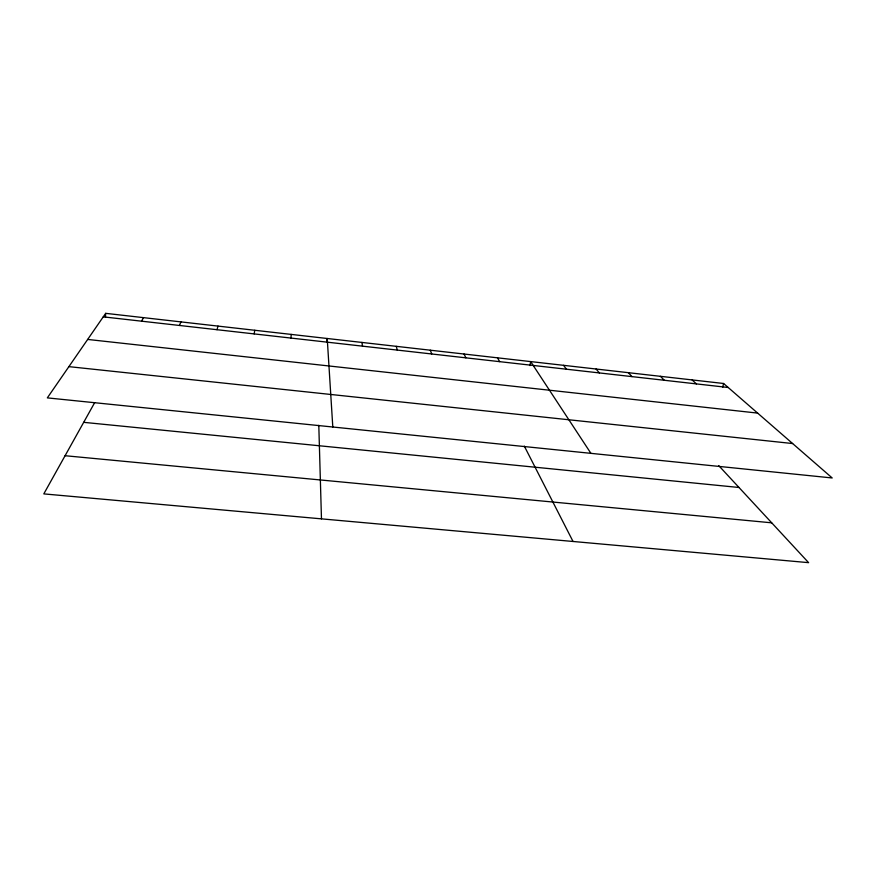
<?xml version="1.0" encoding="UTF-8"?>
<svg xmlns="http://www.w3.org/2000/svg" width="876" height="876" viewBox="0 0 876 876"><rect width="100%" height="100%" fill="white"/><g stroke="black" fill="none" stroke-linecap="round" stroke-linejoin="round"><path stroke-width="1.31" d="M290.985 338.07L291.171 334.402M105.459 317.408L105.678 313.345L723.587 383.491L832.2 477.967L47.326 397.879L105.678 313.345M326.759 342.417L327.23 338.497L332.803 427.006M254.16 333.898L254.774 330.274M529.947 365.588L530.67 361.591L590.917 453.352M722.656 387.367L723.587 383.491M216.974 329.704L218.036 326.102M179.438 325.456L180.938 321.886M141.54 321.174L143.489 317.638M94.685 402.621L43.8 493.889L808.614 562.655L718.714 465.594M65.087 455.717L771.712 522.819M83.691 422.331L738.983 487.483M68.897 366.639L792.616 443.541M87.666 339.439L757.63 413.1M103.258 316.849L728.175 387.488M692.128 379.921L696.398 383.896M660.394 376.319L664.326 380.272M628.388 372.683L631.979 376.614M596.096 369.015L599.348 372.924M563.531 365.314L566.422 369.201M497.513 357.824L499.681 361.657M524.308 446.114L573.035 541.477M464.061 354.024L465.857 357.835M430.313 350.192L431.726 353.97M396.259 346.327L397.288 350.082M361.897 342.428L362.533 346.151M318.798 425.309L321.47 518.855"/></g></svg>
